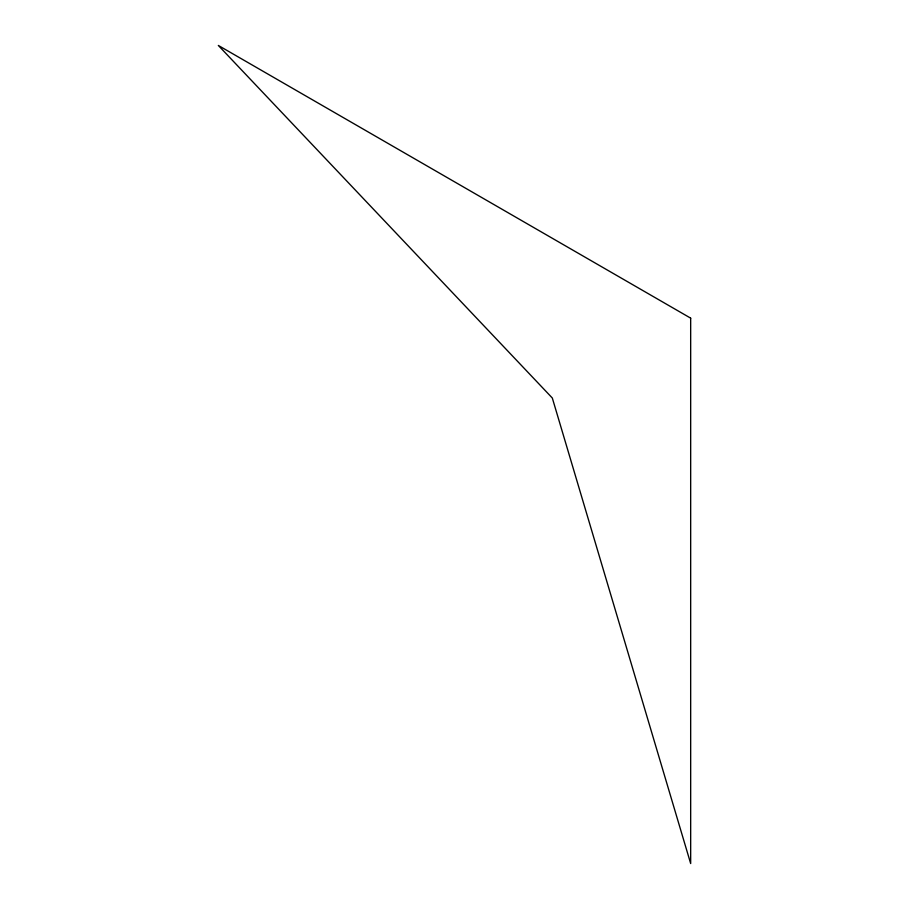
<?xml version="1.0" encoding="UTF-8"?>
<svg xmlns="http://www.w3.org/2000/svg" width="909" height="909" viewBox="0 0 909 909"><rect width="100%" height="100%" fill="white"/><g stroke="black" fill="none" stroke-linecap="round" stroke-linejoin="round"><path stroke-width="1.36" d="M690.67 318.15L218.33 45.45L552.32 398.028L690.67 863.55L690.67 318.15"/></g></svg>
